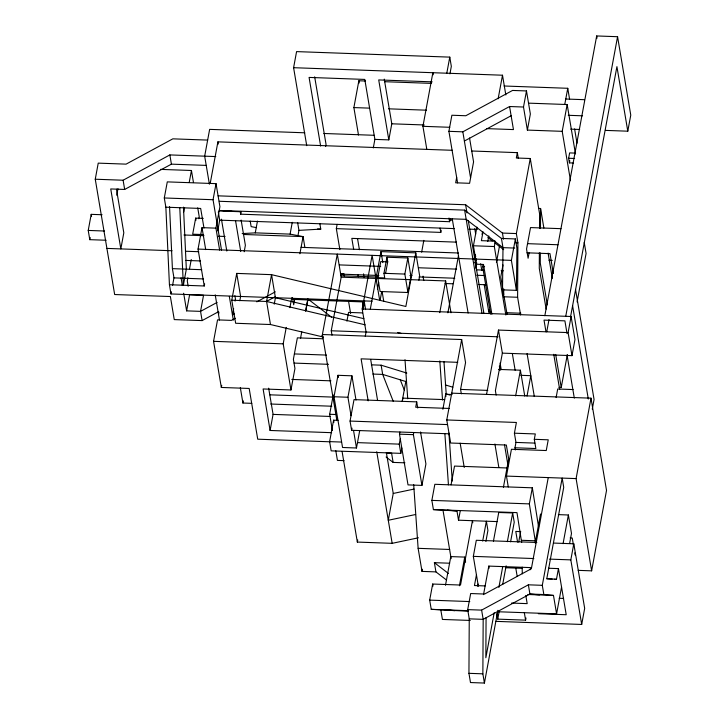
<?xml version="1.0" encoding="UTF-8"?>
<svg xmlns="http://www.w3.org/2000/svg" width="719" height="719" viewBox="0 0 719 719"><rect width="100%" height="100%" fill="white"/><g stroke="black" fill="none" stroke-linecap="round" stroke-linejoin="round"><path stroke-width="1.08" d="M497.89 610.341L484.417 683.05L470.487 682.547L468.941 673.326L469.246 618.843L467.692 609.622L470.675 593.534L484.597 594.038L531.35 568.738L548.246 477.587M484.417 683.05L482.862 673.829L483.177 619.347L481.622 610.116L528.366 584.817L542.297 585.32L543.852 594.541L553.477 595.413L556.587 613.855L497.53 611.734M486.071 617.711L485.846 657.741L494.187 612.714M520.574 314.94L517.608 297.271L503.677 296.767L503.722 288.984M517.608 297.271L517.914 242.788L516.359 233.567L530.271 158.504L516.341 158.009L517.338 152.644L471.52 150.99M539.367 252.764L539.277 268.331L546.143 309.107M539.511 228.309L539.592 213.858L530.271 158.504M540.329 252.962L540.275 262.974L547.321 304.847M540.472 228.507L540.58 208.492L538.441 208.411M503.677 296.767L502.509 289.856L502.994 247.651L501.44 238.429L464.627 210.119L219.304 201.275M502.509 289.856L516.44 290.35L516.916 248.154L515.37 238.933L501.44 238.429M218.666 311.633L202.111 320.593L174.259 319.596L170.376 296.534L114.663 294.529L95.259 179.22L98.233 163.132L126.086 164.139L172.839 138.839L207.656 140.088M106.106 240.245L89.785 239.661L88.23 230.431L91.214 214.352L102.098 214.738M89.785 239.661L90.181 237.513M116.757 195.244L117.97 188.702M372.109 301.198L170.978 293.954L169.432 284.733L165.855 207.189L164.3 197.968L167.284 181.88L216.033 183.642L219.915 206.695L215.934 228.148L219.637 250.104M183.758 211.925L184.567 207.566M189.214 182.482L191.443 170.493L160.49 169.378M170.978 293.954L171.383 291.815M172.569 285.38L173.962 277.876L172.407 268.645L169.549 206.614M203.279 218.387L195.667 218.109L192.683 234.196L203.567 234.583M187.875 277.732L187.282 280.949L188.18 286.27M189.465 269.158L191.254 259.505M198.812 218.756L199.208 216.617L197.725 207.827M217.111 302.411L200.556 311.372L186.625 310.869L189.609 294.79L203.54 295.284L200.556 311.372L202.111 320.593M169.432 284.733L204.25 285.982L198.04 249.089L202.012 227.644L215.934 228.148M210.2 183.435L217.911 141.859L452.521 150.307M221.551 250.239L213.049 199.72L216.033 183.642M204.25 285.982L204.645 283.843M217.722 230.871L219.708 220.149L218.333 211.952M329.877 441.79L257.726 439.192L249.178 388.458L221.326 387.451L213.561 341.336L217.542 319.883L231.464 320.386L235.365 318.283M218.531 314.527L218.927 312.379M450.202 218.486L449.609 221.704L240.703 214.181L241.099 212.033M322.876 336.941L270.47 324.53L235.652 323.271L231.77 300.209L236.731 273.4L271.548 274.658L405.858 306.483L415.789 252.863L380.971 251.614L370.294 309.251M233.648 308.595L232.462 315.03L234.412 313.969M235.041 301.09L235.437 298.942L234.888 295.653M244.181 251.767L245.377 245.332L241.126 220.068M221.326 387.451L221.731 385.312M239.822 300.758L240.613 296.462L236.731 273.4M242.168 233.603L255.272 232.857L257.456 221.066M306.725 145.66L293.595 67.694L296.579 51.606L449.779 57.125L451.325 66.355L449.941 73.859M251.803 403.341L242.914 403.026L243.31 400.878M274.245 304.155L275.431 297.72L271.548 274.658L266.587 301.468L270.47 324.53M255.272 232.857L290.09 234.115L292.274 222.315M297.945 235.724L298.942 230.368L297.648 222.683M331.648 432.685L270.101 430.474L263.109 388.961L290.961 389.968L283.196 343.844L286.252 327.388M289.91 307.651L291.734 297.783M299.895 253.771L303.076 236.614L290.09 234.115M270.101 430.474L273.076 414.387L268.663 388.17M294.691 299.455L293.694 304.811L292.489 297.639M325.635 146.496L326.04 144.357L314.67 76.834M290.961 389.968L294.943 368.514L293.388 359.293L297.36 337.849L322.84 338.766M300.533 338.352L301.746 331.81M305.584 311.084L307.804 299.095M305.8 310.842L307.993 299.05M358.502 135.028L353.883 107.58L358.853 80.771L365.549 81.013M339.871 249.628L336.339 228.642L337.13 224.355M336.896 420.633L322.4 334.524L337.301 254.104L341.183 277.166L331.252 330.776L331.998 335.198M373.287 147.961L374.878 139.387L364.785 79.423L309.08 77.418L320.629 146.047M332.403 430.555L329.662 414.279L333.239 394.974M346.926 321.15L348.544 312.414L362.466 312.909M359.662 430.834L356.48 447.991L342.55 447.488L334.011 396.753L337.984 375.309L351.915 375.812L356.004 400.07M401.804 447.991L400.807 453.356L331.171 450.849L329.617 441.628L333.598 420.175L338.02 420.336M374.878 139.387L388.808 139.881L391.792 123.803L384.261 79.108M365.27 336.321L366.07 332.034L362.187 308.972L372.118 255.362L379.704 300.38M363.068 309.7L364.659 301.117M351.043 415.699L347.942 397.256L351.915 375.812M449.096 433.8L351.609 430.286L350.054 421.064L354.027 399.62L416.696 401.876L417.73 408.024M377.772 277.669L384.737 277.92L383.964 273.31L386.939 257.222L407.835 257.977L410.935 276.429L407.961 292.507L380.108 291.51L377.772 277.669L380.755 261.59L387.721 261.833L385.537 273.633M377.493 288.948L378.688 282.513M351.609 430.286L352.004 428.147M380.081 300.407L381.672 291.833M426.816 149.381L422.934 126.319L432.865 72.709L433.215 74.758M407.961 292.507L404.851 274.065L407.835 257.977M418.422 537.803L392.161 543.33L357.343 542.072L357.738 539.933M446.796 73.212L449.779 57.125M421.649 252.18L423.833 240.389M418.88 280.212L419.671 275.925L415.789 252.863M457.581 182.869L448.899 131.325L451.883 115.238L465.804 115.741L512.557 90.441L526.479 90.936L530.361 113.997L527.386 130.085L562.204 131.334L570.518 180.757M402.281 400.699L405.884 381.223M402.289 401.346L402.892 398.128L444.666 399.629M420.534 431.966L425.918 463.944L421.936 485.397L408.015 484.894L399.476 434.159L399.872 432.011M400.807 453.356L399.252 444.135L400.249 438.77M336.339 228.642L440.792 232.408L441.187 230.26M386.355 452.548L393.239 493.459L388.278 520.268L415.627 514.507M456.664 177.449L455.666 182.806L469.597 183.309L473.569 161.865L469.552 137.985M416.696 401.876L415.708 407.233L449.438 408.455M421.936 485.397L413.398 434.662L413.793 432.514M439.758 312.657L445.636 280.931L341.183 277.166M447.883 312.819L458.461 255.739M498.132 98.809L502.5 75.216L293.595 67.694M442.877 409.282L445.663 394.273L452.089 394.497M491.886 314.284L483.501 264.475L476.535 264.224L473.426 245.772L476.895 227.078M474.181 258.966L474.971 254.679M497.09 521.59L458.515 520.197L456.969 510.975L433.413 509.609L431.858 500.388L434.842 484.3L532.33 487.815L538.585 526.901M503.408 487.311L508.684 458.866L506.356 445.034L450.642 443.021L446.769 419.959L461.67 339.539L322.4 334.524M475.735 268.187L476.724 262.83L474.495 262.75M482.045 234.475L482.458 232.273M483.024 231.833L481.388 240.667L495.31 241.162L494.321 246.527L505.843 314.994M446.454 579.981L435.93 571.893L422.008 571.389L422.404 569.25M490.619 314.104L482.62 266.587L483.024 264.403M487.761 241.449L488.785 235.931M461.328 393.832L460.582 389.41L465.553 362.601L461.67 339.539M468.168 611.195L431.238 609.344L429.683 600.122L432.667 584.035L460.519 585.041L472.446 520.7L472.787 522.749M451.047 484.849L454.525 466.083L506.895 467.97M527.386 130.085L523.504 107.023L526.479 90.936M496.434 262.48L499.471 246.096M491.014 312.145L488.803 312.064L489.208 309.925M502.994 264.916L500.766 276.932L502.985 290.108M445.483 585.293L450.804 556.596L464.735 557.099L465.597 562.222M458.515 520.197L460.304 510.553M486.547 394.407L498.474 330.075L568.109 332.582L571.991 355.644L502.356 353.137L498.474 330.075M516.44 290.35L511.389 260.377L515.37 238.933M502.356 353.137L495.4 390.66L496.146 395.091M459.414 585.796L464.735 557.099M529.094 252.881L528.097 258.247L526.551 249.017L530.523 227.572L560.991 228.669M478.36 586.255L473.327 556.371L476.311 540.284L536.823 542.468M476.436 574.823L474.45 585.545L485.163 585.931M482.692 541.074L486.377 521.203L487.922 530.424L485.882 541.47M564.774 104.381L567.758 88.293L504.082 86.001M477.596 586.192L477.991 584.044M562.204 131.334L567.165 104.534L528.483 103.141M515.631 395.935L520.403 370.204L498.635 369.413M483.519 594.649L488.812 566.096L530.595 567.597L530.191 569.745M493.432 541.182L498.743 512.485L512.674 512.98L514.229 522.21L510.589 541.838M508.288 486.934L506.464 476.086L511.434 449.276L546.251 450.534L548.238 439.812L534.307 439.309L535.304 433.943L514.409 433.198L516.395 422.466L446.769 419.959M515.343 449.977L514.975 447.775L515.963 442.419L514.409 433.198M573.385 163.015L569.403 162.871L568.63 158.261L569.628 152.904L575.595 153.12M569.403 162.871L569.808 160.732M527.027 396.052L530.802 375.678L520.853 375.318M544.831 315.704L596.68 35.95L617.567 36.705L630.77 115.112L627.786 131.191L605.407 130.391M498.869 587.459L502.734 566.599M507.353 541.686L512.674 512.98M546.755 331.738L549.001 319.604M502.707 584.367L506.14 565.826M525.993 617.998L525.589 620.138L497.737 619.14L499.13 611.626M518.705 542.054L520.691 531.332M535.601 542.989L529.346 503.893L532.33 487.815M565.718 316.45L617.567 36.705M570.5 317.043L616.92 66.624L627.786 131.191M556.111 397.58L557.701 388.997L573.088 389.554M568.109 332.582L571.093 316.495L362.187 308.972M559.023 387.424L561.233 387.505L567.336 354.602M577.096 301.944L586.084 253.465L584.232 242.483M535.161 542.935L540.526 513.986M571.991 355.644L574.975 339.557L571.093 316.495M542.297 585.32L562.168 478.09L563.723 487.32L546.826 578.462L556.461 579.325L558.447 568.603L548.417 568.244M563.067 543.69L568.378 514.993L558.357 514.624M578.193 570.356L591.629 570.841L576.099 478.593L591 398.173L451.73 393.158M592.276 409.129L594.065 399.476L575.533 289.38M556.587 613.855L561.548 587.055M569.646 543.375L571.488 533.435L568.378 514.993M495.903 621.36L581.689 624.452L570.823 559.876L573.798 543.798L553.63 543.07M581.689 624.452L584.673 608.364L573.798 543.798M591.629 570.841L606.53 490.412L591 398.173M95.259 179.22L123.111 180.226L169.855 154.918L215.79 156.571M116.469 189.214L123.812 232.821L120.828 248.909L110.735 188.944L124.666 189.448L171.41 164.148L206.227 165.397M448.899 131.325L462.829 131.829L509.573 106.52L523.504 107.023M464.375 141.05L511.128 115.75M256.809 301.845L275.314 291.833M266.524 301.414L275.296 296.668M393.239 493.459L414.036 489.082M298.942 230.368L320.773 229.118L319.847 223.627M432.191 81.849L378.715 79.926L388.808 139.881M384.548 81.696L431.463 83.386M565.763 99.015L584.457 99.689M353.883 107.58L369.521 108.138M388.512 108.821L426.493 110.196M568.28 115.301L582.579 115.813M570.715 129.141L579.667 129.465M391.792 123.803L424.264 124.971M422.934 126.319L449.752 127.29M486.637 128.62L513.456 129.582L509.573 106.52M304.802 132.799L209.642 129.366L204.672 156.176L209.4 184.217M323.838 133.482L374.213 135.298M568.63 158.261L574.598 158.477M218.055 195.838L465.624 204.753L502.437 233.064L516.359 233.567M164.3 197.968L213.049 199.72M165.855 207.189L200.673 208.447L203.98 228.067M219.241 210.442L466.182 219.34L502.994 247.651L514.777 248.073M219.232 210.964L241.054 211.754M450.166 220.095L452.152 220.167M219.708 220.149L454.462 228.606M468.788 229.118L477.362 229.433M317.456 229.002L320.773 229.118M515.775 242.716L517.914 242.788M527.539 243.66L558.007 244.757M243.382 234.466L303.076 236.614L304.919 247.597M456.484 242.141L351.816 238.366L353.667 249.349M88.23 230.431L104.552 231.024M183.965 234.987L203.962 235.706M218.405 236.227L225.074 236.47M473.426 245.772L494.321 246.527M526.955 252.809L549.981 253.636L553.324 273.49M301.081 247.336L458.434 252.998M548.957 260.26L552.255 260.377M198.04 249.089L511.389 260.377M106.897 248.406L172.084 250.751M185.421 251.228L198.759 251.713M482.62 266.587L484.606 266.659M339.395 264.907L380.684 266.389M418.629 267.765L456.565 269.131M476.652 269.85L483.33 270.092M501.161 270.73L503.39 270.811M185.915 260.422L200.439 260.943M476.769 275.251L484.57 275.53M383.964 273.31L404.851 274.065M409.884 275.575L412.059 275.656M340.411 273.75L343.754 273.867M340.95 274.128L378.886 275.494M419.06 276.941L454.776 278.235M172.407 268.645L201.733 269.706M340.68 275.745L378.562 277.112M478.324 284.472L486.125 284.76M445.142 283.511L452.88 283.789M173.962 277.876L203.342 278.927M292.543 299.374L364.326 301.962L365.612 309.592M231.77 300.209L266.587 301.468L365.144 324.817M506.491 312.702L520.862 313.223M331.252 330.776L498.096 336.789M213.561 341.336L283.196 343.844M294.377 353.928L326.507 355.087M457.769 362.322L361.1 358.844L368.173 400.86M371.337 364.83L381.133 365.189L406.801 373.071M294.08 363.086L328.529 364.326M372.891 374.06L382.679 374.41L406.217 381.645M291.797 379.425L330.911 380.836M460.582 389.41L487.788 390.39M334.011 396.753L347.942 397.256M269.814 394.821L333.517 397.122M270.695 404.024L331.81 406.226M329.662 414.279L336.195 414.512M273.076 414.387L330.156 416.445M350.054 421.064L447.542 424.578M399.476 434.159L413.398 434.662M515.963 442.419L534.864 443.102M514.975 447.775L535.862 448.53L534.307 439.309M329.617 441.628L341.408 442.05M357.478 442.625L399.252 444.135M386.364 452.997L391.585 453.186L393.131 462.407L404.923 462.829M344.05 460.636L337.427 460.403L335.782 450.633M506.464 476.086L576.099 478.593M431.858 500.388L529.346 503.893M433.413 509.609L516.97 512.62L521.679 542.53M520.179 531.593L515.784 531.431L517.572 542.072M570.122 537.974L572.261 538.055L573.645 546.251M521.635 540.293L535.556 540.796M413.695 484.705L418.125 548.327L449.681 549.469M473.327 556.371L533.84 558.546M549.532 559.112L570.823 559.876M435.93 571.893L434.384 562.671L449.636 563.22M505.457 567.731L522.237 568.343M546.817 578.975L552.174 579.172M554.313 579.253L556.461 579.325M543.852 594.541L529.921 594.047L483.177 619.347L469.246 618.843M527.764 594.487L553.477 595.413M559.166 598.28L563.624 598.442M429.683 600.122L469.795 601.569M511.577 603.07L527.18 603.627L525.796 595.431M467.692 609.622L481.622 610.116M431.238 609.344L468.563 610.692M538.351 613.72L566.212 614.727L558.447 568.603M470.271 620.443L442.419 619.436L440.864 610.215M468.941 673.326L482.862 673.829M222.459 210.559L232.084 211.431M447.335 510.113L456.969 510.975M539.547 594.91L529.921 594.047L528.366 584.817M445.169 609.847L454.794 610.71M256.548 227.653L251.138 226.611L250.212 221.119M275.431 297.72L363.877 318.679M397.634 332.52L400.887 333.283M445.313 384.908L452.799 387.208M445.798 393.805L450.076 395.117M487.877 237.522L492.263 240.892M494.888 242.914L503.659 249.655M308.864 299.724L331.657 317.25M321.465 335.818L323.217 337.166M386.121 457.014L393.131 462.407M434.384 562.671L448.404 573.456M400.213 379.641L404.267 389.977M393.221 401.283L382.679 374.41L381.133 365.189M596.68 35.95L597.049 38.143M567.758 88.293L569.601 99.276M574.598 128.926L576.998 143.198M567.165 104.534L575.488 153.947M572.549 305.467L588.304 399.045M567.057 333.634L564.9 320.854L544.013 320.108L545.982 331.81M567.066 355.105L574.31 398.119M540.58 208.492L543.87 228.031M548.085 253.079L552.345 278.334M555.67 354.44L561.233 387.505M553.747 354.296L559.688 389.554M517.338 152.644L518.273 158.18M502.5 75.216L505.834 94.98M574.769 552.911L575.11 554.96M527.081 353.595L534.316 396.546M502.437 233.064L503.471 239.211M520.403 370.204L524.744 396.034M503.354 292.3L503.722 294.502M504.091 296.695L507.048 314.266M512.35 353.649L515.137 370.213M462.829 131.829L470.586 177.944M500.082 362.987L501.197 369.629M499.363 366.034L500.109 370.456M474.756 228.606L475.681 234.097M480.669 263.747L481.784 270.335M484.184 284.616L488.803 312.064M475.349 254.634L475.69 256.683M476.032 258.732L476.382 260.781M465.624 204.753L466.999 212.95M468.294 220.616L483.923 313.484M504.522 444.845L508.054 465.849M464.627 210.119L482 313.322M524.322 612.606L525.589 620.138M494.897 443.983L498.797 467.179M515.721 567.713L517.213 576.548M452.251 218.837L468.114 313.044M448.989 218.01L449.609 221.704M440.055 228.067L440.792 232.408M445.636 280.931L451.002 312.774M488.812 566.096L489.154 568.145M496.82 613.658L497.737 619.14M460.151 443.156L464.249 467.503M445.663 394.273L446.005 396.322M423.033 276.159L423.77 280.554M443.039 510.472L451.146 558.645M358.853 80.771L359.221 82.982M386.939 257.222L387.721 261.833M380.971 251.614L382.823 262.597M432.667 584.035L433.009 586.084M382.086 291.429L383.748 301.315M418.125 548.327L422.008 571.389M357.568 238.753L359.419 249.736M363.49 273.894L364.039 277.192M357.918 274.604L358.287 276.806M362.538 302.061L363.463 307.552M370.725 359.68L377.61 400.582M376.738 451.721L392.161 543.33M343.961 273.921L344.329 276.132M348.418 300.425L350.629 313.565M353.523 430.42L356.48 447.991M337.984 375.309L338.361 377.511M342.1 451.55L357.343 542.072M333.598 420.175L333.94 422.224M240.236 211.413L240.703 214.181M235.553 220.778L240.73 251.533M217.911 141.859L218.279 144.061M221.443 219.178L226.809 251.03M229.316 296.363L233.324 320.153M240.326 387.649L242.914 403.026M215.206 294.763L219.457 320.018M202.012 227.644L205.706 249.61M191.443 170.493L193.474 182.572M195.667 218.109L196.008 220.158M169.855 154.918L171.41 164.148M181.062 277.786L182.356 285.506M183.66 293.226L186.625 310.869M123.111 180.226L124.666 189.448M91.214 214.352L91.556 216.401M443.965 361.612L446.211 393.976M448.935 433.045L452.269 481.038M439.821 360.947L442.536 400.016M444.863 433.503L448.44 484.849M405.004 359.698L407.718 398.766M183.48 207.117L186.338 269.149L183.354 285.236L179.786 207.692M522.156 567.111L522.291 573.825"/></g></svg>
